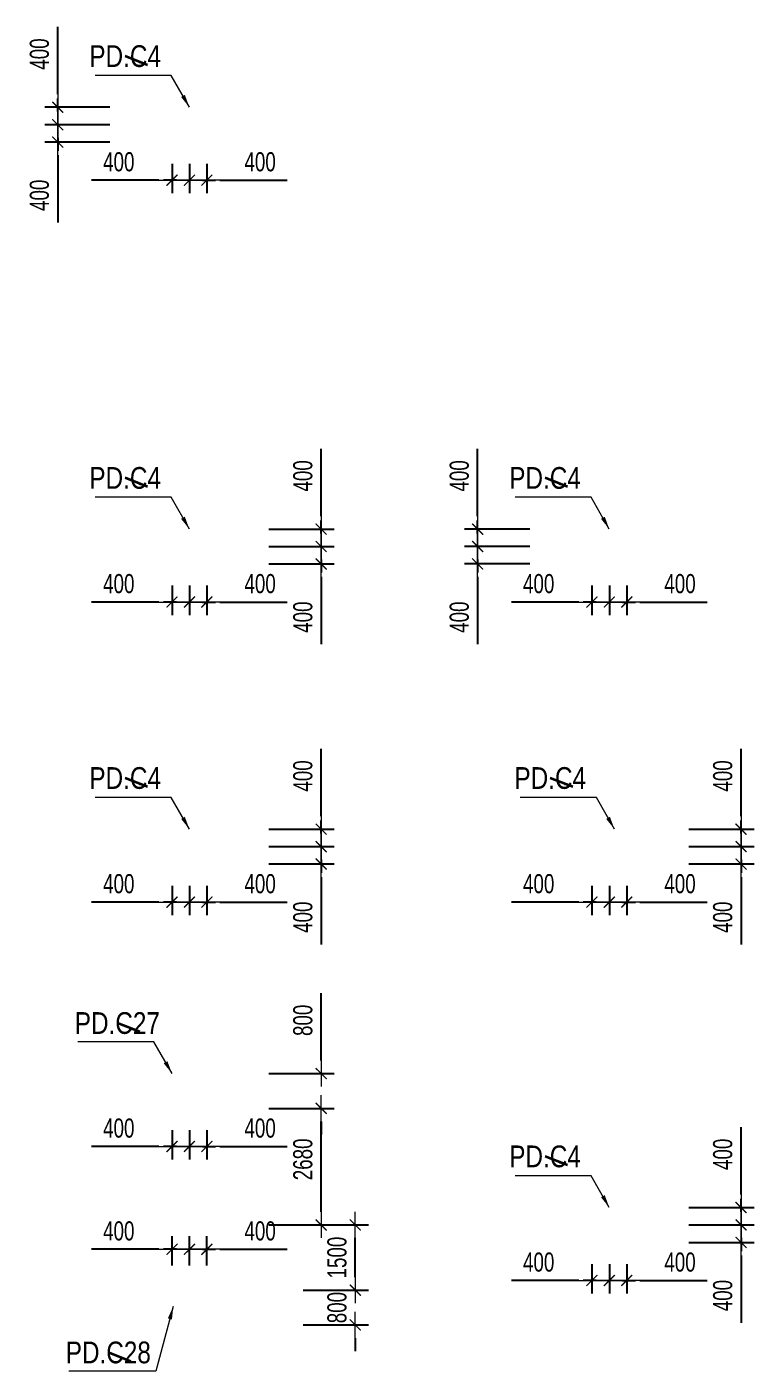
# Model space of a CAD drawing. Header units: millimetres. Extents: x -259680 to 286077, y 2206 to 90611.
# Drawn here: x 178215 to 194927, y 52639 to 83549 of the extents above; entities that cross this region are included whole.
import ezdxf
from ezdxf.enums import TextEntityAlignment as Align

# ---------------------------------------------------------------- set-up
doc = ezdxf.new("R2010")
doc.units = ezdxf.units.MM
doc.layers.get('Defpoints').update_dxf_attribs({"color": 151, "lineweight": 9})
for name, color, linetype, lineweight in [('$0$C1', 20, 'Continuous', 35), ('$1$NDC_S_ANNO', 7, 'Continuous', 20), ('$1$NDC_S_DIM', 1, 'Continuous', 15), ('NDC_S_DIM', 1, 'Continuous', 15)]:
    doc.layers.add(name, color=color, linetype=linetype, lineweight=lineweight)
doc.styles.add('$1$NDC_DIM', font='', dxfattribs={"width": 0.75})
doc.styles.add('$2$ARIAL', font='arial.ttf', dxfattribs={"width": 0.8})
doc.styles.add('NDC_DIM', font='', dxfattribs={"width": 0.75})
doc.styles.get('$1$NDC_DIM').set_extended_font_data('Dotum')
doc.styles.get('NDC_DIM').set_extended_font_data('Dotum')
doc.dimstyles.new('$0$NDC_dim_150', dxfattribs={"dimscale": 150, "dimtxt": 2.2, "dimasz": 1.5, "dimexe": 1.5, "dimexo": 2.5, "dimgap": 1, "dimtad": 1, "dimdec": 0, "dimzin": 0, "dimdsep": 46, "dimtxsty": '$1$NDC_DIM', "dimblk": '$1$DIMMARK', "dimcen": 0.09, "dimdle": 1.2, "dimclrd": 1, "dimclre": 1, "dimclrt": 3, "dimadec": 0, "dimazin": 0, "dimtfac": 1, "dimtdec": 0, "dimtix": 1, "dimtofl": 0, "dimtmove": 0, "dimatfit": 3, "dimfxl": 0, "dimtolj": 1, "dimtzin": 0, "dimarcsym": 0})
doc.dimstyles.new('$1$NDC_dim_iso', dxfattribs={"dimtxt": 2.2, "dimasz": 1, "dimexe": 1.5, "dimexo": 2.5, "dimgap": 1, "dimtad": 1, "dimdec": 0, "dimzin": 0, "dimdsep": 46, "dimtxsty": '$1$NDC_DIM', "dimblk": '$1$DIMMARK', "dimcen": 0.09, "dimdle": 1.2, "dimclrd": 1, "dimclre": 1, "dimclrt": 3, "dimadec": 0, "dimazin": 0, "dimtfac": 1, "dimtdec": 0, "dimtix": 1, "dimtofl": 0, "dimtmove": 0, "dimatfit": 3, "dimfxl": 0, "dimtolj": 1, "dimtzin": 0, "dimarcsym": 0})
doc.dimstyles.new('NDC_dim_200', dxfattribs={"dimscale": 200, "dimtxt": 2.2, "dimasz": 1.5, "dimexe": 1.5, "dimexo": 2.5, "dimgap": 1, "dimtad": 1, "dimdec": 0, "dimzin": 0, "dimdsep": 46, "dimtxsty": 'NDC_DIM', "dimblk": 'DIMMARK', "dimcen": 0.09, "dimdle": 1.2, "dimclrd": 1, "dimclre": 1, "dimclrt": 3, "dimadec": 0, "dimazin": 0, "dimtfac": 1, "dimtdec": 0, "dimtix": 1, "dimtofl": 0, "dimtmove": 0, "dimatfit": 3, "dimfxl": 0, "dimtolj": 1, "dimtzin": 0, "dimarcsym": 0})

# ---------------------------------------------------------------- blocks, each defined once
blk = doc.blocks.new('$1$DIMMARK')
at = {"layer": '$1$NDC_S_DIM', "color": 1}
blk.add_line((-1.5, 0), (1, 0), dxfattribs=at)
at = {"layer": '$1$NDC_S_DIM', "color": 2, "const_width": 0.1}
blk.add_lwpolyline([(-0.42, -0.42), (0.42, 0.42)], dxfattribs=at)
blk = doc.blocks.new('DIMMARK')
at = {"layer": 'NDC_S_DIM', "color": 1}
blk.add_line((-1.5, 0), (1, 0), dxfattribs=at)
at = {"layer": 'NDC_S_DIM', "color": 2, "const_width": 0.1}
blk.add_lwpolyline([(-0.42, -0.42), (0.42, 0.42)], dxfattribs=at)
blk = doc.blocks.new('*D1862')
at = {"layer": 'Defpoints', "color": 0, "ltscale": 100, "transparency": 16777216}
for p in [(181950, 71200), (182350, 71200), (182350, 70324)]:
    blk.add_point(p, dxfattribs=at)
at = {"layer": 'NDC_S_DIM', "color": 1, "lineweight": -2, "ltscale": 100, "transparency": 16777216}
for p, q in [((181950, 70700), (181950, 70024)), ((182350, 70700), (182350, 70024)), ((181650, 70324), (181350, 70324)), ((182650, 70324), (184199, 70324))]:
    blk.add_line(p, q, dxfattribs=at)
at = {"layer": 'NDC_S_DIM', "color": 1, "lineweight": -2, "ltscale": 100, "transparency": 16777216, "xscale": 300, "yscale": 300, "zscale": 300}
blk.add_blockref('DIMMARK', (181950, 70324), dxfattribs=at)
at = {"layer": 'NDC_S_DIM', "color": 1, "lineweight": -2, "ltscale": 100, "transparency": 16777216, "xscale": 300, "yscale": 300, "zscale": 300, "rotation": 180}
blk.add_blockref('DIMMARK', (182350, 70324), dxfattribs=at)
at = {"layer": 'NDC_S_DIM', "color": 3, "ltscale": 100, "transparency": 16777216, "insert": (183574, 70744), "char_height": 440, "attachment_point": 5, "style": 'NDC_DIM'}
blk.add_mtext('\\A1;400', dxfattribs=at)
blk = doc.blocks.new('*D1863')
at = {"layer": 'Defpoints', "color": 0, "ltscale": 100, "transparency": 16777216}
for p in [(181550, 71200), (181950, 71200), (181950, 70324)]:
    blk.add_point(p, dxfattribs=at)
at = {"layer": 'NDC_S_DIM', "color": 1, "lineweight": -2, "ltscale": 100, "transparency": 16777216}
for p, q in [((181550, 70700), (181550, 70024)), ((181950, 70700), (181950, 70024)), ((181250, 70324), (179701, 70324)), ((182250, 70324), (182550, 70324))]:
    blk.add_line(p, q, dxfattribs=at)
at = {"layer": 'NDC_S_DIM', "color": 1, "lineweight": -2, "ltscale": 100, "transparency": 16777216, "xscale": 300, "yscale": 300, "zscale": 300}
blk.add_blockref('DIMMARK', (181550, 70324), dxfattribs=at)
at = {"layer": 'NDC_S_DIM', "color": 1, "lineweight": -2, "ltscale": 100, "transparency": 16777216, "xscale": 300, "yscale": 300, "zscale": 300, "rotation": 180}
blk.add_blockref('DIMMARK', (181950, 70324), dxfattribs=at)
at = {"layer": 'NDC_S_DIM', "color": 3, "ltscale": 100, "transparency": 16777216, "insert": (180326, 70744), "char_height": 440, "attachment_point": 5, "style": 'NDC_DIM'}
blk.add_mtext('\\A1;400', dxfattribs=at)
blk = doc.blocks.new('*D1864')
at = {"layer": 'Defpoints', "color": 0, "ltscale": 100, "transparency": 16777216}
for p in [(182350, 72000), (184977, 72000), (182350, 71600)]:
    blk.add_point(p, dxfattribs=at)
at = {"layer": 'NDC_S_DIM', "color": 1, "lineweight": -2, "ltscale": 100, "transparency": 16777216}
for p, q in [((184977, 72300), (184977, 73849)), ((183777, 72000), (185277, 72000)), ((183777, 71600), (185277, 71600)), ((184977, 71300), (184977, 71000))]:
    blk.add_line(p, q, dxfattribs=at)
at = {"layer": 'NDC_S_DIM', "color": 1, "lineweight": -2, "ltscale": 100, "transparency": 16777216, "xscale": 300, "yscale": 300, "zscale": 300}
for p, rotation in [((184977, 72000), 270), ((184977, 71600), 90)]:
    blk.add_blockref('DIMMARK', p, dxfattribs=dict(at, rotation=rotation))
at = {"layer": 'NDC_S_DIM', "color": 3, "ltscale": 100, "transparency": 16777216, "insert": (184557, 73224), "char_height": 440, "attachment_point": 5, "rotation": 90, "style": 'NDC_DIM'}
blk.add_mtext('\\A1;400', dxfattribs=at)
blk = doc.blocks.new('*D1865')
at = {"layer": 'Defpoints', "color": 0, "ltscale": 100, "transparency": 16777216}
for p in [(182350, 71600), (184977, 71600), (182350, 71200)]:
    blk.add_point(p, dxfattribs=at)
at = {"layer": 'NDC_S_DIM', "color": 1, "lineweight": -2, "ltscale": 100, "transparency": 16777216}
for p, q in [((184977, 71900), (184977, 72200)), ((183777, 71600), (185277, 71600)), ((183777, 71200), (185277, 71200)), ((184977, 70900), (184977, 69351))]:
    blk.add_line(p, q, dxfattribs=at)
at = {"layer": 'NDC_S_DIM', "color": 1, "lineweight": -2, "ltscale": 100, "transparency": 16777216, "xscale": 300, "yscale": 300, "zscale": 300}
for p, rotation in [((184977, 71600), 270), ((184977, 71200), 90)]:
    blk.add_blockref('DIMMARK', p, dxfattribs=dict(at, rotation=rotation))
at = {"layer": 'NDC_S_DIM', "color": 3, "ltscale": 100, "transparency": 16777216, "insert": (184557, 69976), "char_height": 440, "attachment_point": 5, "rotation": 90, "style": 'NDC_DIM'}
blk.add_mtext('\\A1;400', dxfattribs=at)
blk = doc.blocks.new('*D1866')
at = {"layer": 'Defpoints', "color": 0, "ltscale": 100, "transparency": 16777216}
for p in [(191600, 71200), (192000, 71200), (192000, 70324)]:
    blk.add_point(p, dxfattribs=at)
at = {"layer": 'NDC_S_DIM', "color": 1, "lineweight": -2, "ltscale": 100, "transparency": 16777216}
for p, q in [((191600, 70700), (191600, 70024)), ((192000, 70700), (192000, 70024)), ((191300, 70324), (191000, 70324)), ((192300, 70324), (193849, 70324))]:
    blk.add_line(p, q, dxfattribs=at)
at = {"layer": 'NDC_S_DIM', "color": 1, "lineweight": -2, "ltscale": 100, "transparency": 16777216, "xscale": 300, "yscale": 300, "zscale": 300}
blk.add_blockref('DIMMARK', (191600, 70324), dxfattribs=at)
at = {"layer": 'NDC_S_DIM', "color": 1, "lineweight": -2, "ltscale": 100, "transparency": 16777216, "xscale": 300, "yscale": 300, "zscale": 300, "rotation": 180}
blk.add_blockref('DIMMARK', (192000, 70324), dxfattribs=at)
at = {"layer": 'NDC_S_DIM', "color": 3, "ltscale": 100, "transparency": 16777216, "insert": (193224, 70744), "char_height": 440, "attachment_point": 5, "style": 'NDC_DIM'}
blk.add_mtext('\\A1;400', dxfattribs=at)
blk = doc.blocks.new('*D1867')
at = {"layer": 'Defpoints', "color": 0, "ltscale": 100, "transparency": 16777216}
for p in [(191200, 71200), (191600, 71200), (191600, 70324)]:
    blk.add_point(p, dxfattribs=at)
at = {"layer": 'NDC_S_DIM', "color": 1, "lineweight": -2, "ltscale": 100, "transparency": 16777216}
for p, q in [((191200, 70700), (191200, 70024)), ((191600, 70700), (191600, 70024)), ((190900, 70324), (189351, 70324)), ((191900, 70324), (192200, 70324))]:
    blk.add_line(p, q, dxfattribs=at)
at = {"layer": 'NDC_S_DIM', "color": 1, "lineweight": -2, "ltscale": 100, "transparency": 16777216, "xscale": 300, "yscale": 300, "zscale": 300}
blk.add_blockref('DIMMARK', (191200, 70324), dxfattribs=at)
at = {"layer": 'NDC_S_DIM', "color": 1, "lineweight": -2, "ltscale": 100, "transparency": 16777216, "xscale": 300, "yscale": 300, "zscale": 300, "rotation": 180}
blk.add_blockref('DIMMARK', (191600, 70324), dxfattribs=at)
at = {"layer": 'NDC_S_DIM', "color": 3, "ltscale": 100, "transparency": 16777216, "insert": (189976, 70744), "char_height": 440, "attachment_point": 5, "style": 'NDC_DIM'}
blk.add_mtext('\\A1;400', dxfattribs=at)
blk = doc.blocks.new('*D1868')
at = {"layer": 'Defpoints', "color": 0, "ltscale": 100, "transparency": 16777216}
for p in [(188573, 72000), (191200, 72000), (191200, 71600)]:
    blk.add_point(p, dxfattribs=at)
at = {"layer": 'NDC_S_DIM', "color": 1, "lineweight": -2, "ltscale": 100, "transparency": 16777216}
for p, q in [((188573, 72300), (188573, 73849)), ((189773, 72000), (188273, 72000)), ((189773, 71600), (188273, 71600)), ((188573, 71300), (188573, 71000))]:
    blk.add_line(p, q, dxfattribs=at)
at = {"layer": 'NDC_S_DIM', "color": 1, "lineweight": -2, "ltscale": 100, "transparency": 16777216, "xscale": 300, "yscale": 300, "zscale": 300}
for p, rotation in [((188573, 72000), 270), ((188573, 71600), 90)]:
    blk.add_blockref('DIMMARK', p, dxfattribs=dict(at, rotation=rotation))
at = {"layer": 'NDC_S_DIM', "color": 3, "ltscale": 100, "transparency": 16777216, "insert": (188153, 73224), "char_height": 440, "attachment_point": 5, "rotation": 90, "style": 'NDC_DIM'}
blk.add_mtext('\\A1;400', dxfattribs=at)
blk = doc.blocks.new('*D1869')
at = {"layer": 'Defpoints', "color": 0, "ltscale": 100, "transparency": 16777216}
for p in [(188573, 71600), (191200, 71600), (191200, 71200)]:
    blk.add_point(p, dxfattribs=at)
at = {"layer": 'NDC_S_DIM', "color": 1, "lineweight": -2, "ltscale": 100, "transparency": 16777216}
for p, q in [((188573, 71900), (188573, 72200)), ((189773, 71600), (188273, 71600)), ((189773, 71200), (188273, 71200)), ((188573, 70900), (188573, 69351))]:
    blk.add_line(p, q, dxfattribs=at)
at = {"layer": 'NDC_S_DIM', "color": 1, "lineweight": -2, "ltscale": 100, "transparency": 16777216, "xscale": 300, "yscale": 300, "zscale": 300}
for p, rotation in [((188573, 71600), 270), ((188573, 71200), 90)]:
    blk.add_blockref('DIMMARK', p, dxfattribs=dict(at, rotation=rotation))
at = {"layer": 'NDC_S_DIM', "color": 3, "ltscale": 100, "transparency": 16777216, "insert": (188153, 69976), "char_height": 440, "attachment_point": 5, "rotation": 90, "style": 'NDC_DIM'}
blk.add_mtext('\\A1;400', dxfattribs=at)
blk = doc.blocks.new('*D1870')
at = {"layer": 'Defpoints', "color": 0, "ltscale": 100, "transparency": 16777216}
for p in [(181950, 80900), (182350, 80900), (182350, 80024)]:
    blk.add_point(p, dxfattribs=at)
at = {"layer": 'NDC_S_DIM', "color": 1, "lineweight": -2, "ltscale": 100, "transparency": 16777216}
for p, q in [((181950, 80400), (181950, 79724)), ((182350, 80400), (182350, 79724)), ((181650, 80024), (181350, 80024)), ((182650, 80024), (184199, 80024))]:
    blk.add_line(p, q, dxfattribs=at)
at = {"layer": 'NDC_S_DIM', "color": 1, "lineweight": -2, "ltscale": 100, "transparency": 16777216, "xscale": 300, "yscale": 300, "zscale": 300}
blk.add_blockref('DIMMARK', (181950, 80024), dxfattribs=at)
at = {"layer": 'NDC_S_DIM', "color": 1, "lineweight": -2, "ltscale": 100, "transparency": 16777216, "xscale": 300, "yscale": 300, "zscale": 300, "rotation": 180}
blk.add_blockref('DIMMARK', (182350, 80024), dxfattribs=at)
at = {"layer": 'NDC_S_DIM', "color": 3, "ltscale": 100, "transparency": 16777216, "insert": (183574, 80444), "char_height": 440, "attachment_point": 5, "style": 'NDC_DIM'}
blk.add_mtext('\\A1;400', dxfattribs=at)
blk = doc.blocks.new('*D1871')
at = {"layer": 'Defpoints', "color": 0, "ltscale": 100, "transparency": 16777216}
for p in [(181550, 80900), (181950, 80900), (181950, 80024)]:
    blk.add_point(p, dxfattribs=at)
at = {"layer": 'NDC_S_DIM', "color": 1, "lineweight": -2, "ltscale": 100, "transparency": 16777216}
for p, q in [((181550, 80400), (181550, 79724)), ((181950, 80400), (181950, 79724)), ((181250, 80024), (179701, 80024)), ((182250, 80024), (182550, 80024))]:
    blk.add_line(p, q, dxfattribs=at)
at = {"layer": 'NDC_S_DIM', "color": 1, "lineweight": -2, "ltscale": 100, "transparency": 16777216, "xscale": 300, "yscale": 300, "zscale": 300}
blk.add_blockref('DIMMARK', (181550, 80024), dxfattribs=at)
at = {"layer": 'NDC_S_DIM', "color": 1, "lineweight": -2, "ltscale": 100, "transparency": 16777216, "xscale": 300, "yscale": 300, "zscale": 300, "rotation": 180}
blk.add_blockref('DIMMARK', (181950, 80024), dxfattribs=at)
at = {"layer": 'NDC_S_DIM', "color": 3, "ltscale": 100, "transparency": 16777216, "insert": (180326, 80444), "char_height": 440, "attachment_point": 5, "style": 'NDC_DIM'}
blk.add_mtext('\\A1;400', dxfattribs=at)
blk = doc.blocks.new('*D1872')
at = {"layer": 'Defpoints', "color": 0, "ltscale": 100, "transparency": 16777216}
for p in [(178923, 81700), (181550, 81700), (181550, 81300)]:
    blk.add_point(p, dxfattribs=at)
at = {"layer": 'NDC_S_DIM', "color": 1, "lineweight": -2, "ltscale": 100, "transparency": 16777216}
for p, q in [((178923, 82000), (178923, 83549)), ((180123, 81700), (178623, 81700)), ((180123, 81300), (178623, 81300)), ((178923, 81000), (178923, 80700))]:
    blk.add_line(p, q, dxfattribs=at)
at = {"layer": 'NDC_S_DIM', "color": 1, "lineweight": -2, "ltscale": 100, "transparency": 16777216, "xscale": 300, "yscale": 300, "zscale": 300}
for p, rotation in [((178923, 81700), 270), ((178923, 81300), 90)]:
    blk.add_blockref('DIMMARK', p, dxfattribs=dict(at, rotation=rotation))
at = {"layer": 'NDC_S_DIM', "color": 3, "ltscale": 100, "transparency": 16777216, "insert": (178503, 82924), "char_height": 440, "attachment_point": 5, "rotation": 90, "style": 'NDC_DIM'}
blk.add_mtext('\\A1;400', dxfattribs=at)
blk = doc.blocks.new('*D1873')
at = {"layer": 'Defpoints', "color": 0, "ltscale": 100, "transparency": 16777216}
for p in [(178923, 81300), (181550, 81300), (181550, 80900)]:
    blk.add_point(p, dxfattribs=at)
at = {"layer": 'NDC_S_DIM', "color": 1, "lineweight": -2, "ltscale": 100, "transparency": 16777216}
for p, q in [((178923, 81600), (178923, 81900)), ((180123, 81300), (178623, 81300)), ((180123, 80900), (178623, 80900)), ((178923, 80600), (178923, 79051))]:
    blk.add_line(p, q, dxfattribs=at)
at = {"layer": 'NDC_S_DIM', "color": 1, "lineweight": -2, "ltscale": 100, "transparency": 16777216, "xscale": 300, "yscale": 300, "zscale": 300}
for p, rotation in [((178923, 81300), 270), ((178923, 80900), 90)]:
    blk.add_blockref('DIMMARK', p, dxfattribs=dict(at, rotation=rotation))
at = {"layer": 'NDC_S_DIM', "color": 3, "ltscale": 100, "transparency": 16777216, "insert": (178503, 79676), "char_height": 440, "attachment_point": 5, "rotation": 90, "style": 'NDC_DIM'}
blk.add_mtext('\\A1;400', dxfattribs=at)
blk = doc.blocks.new('*D1887')
at = {"layer": 'Defpoints', "color": 0, "ltscale": 100, "transparency": 16777216}
for p in [(181950, 64300), (182350, 64300), (182350, 63424)]:
    blk.add_point(p, dxfattribs=at)
at = {"layer": 'NDC_S_DIM', "color": 1, "lineweight": -2, "ltscale": 100, "transparency": 16777216}
for p, q in [((181950, 63800), (181950, 63124)), ((182350, 63800), (182350, 63124)), ((181650, 63424), (181350, 63424)), ((182650, 63424), (184199, 63424))]:
    blk.add_line(p, q, dxfattribs=at)
at = {"layer": 'NDC_S_DIM', "color": 1, "lineweight": -2, "ltscale": 100, "transparency": 16777216, "xscale": 300, "yscale": 300, "zscale": 300}
blk.add_blockref('DIMMARK', (181950, 63424), dxfattribs=at)
at = {"layer": 'NDC_S_DIM', "color": 1, "lineweight": -2, "ltscale": 100, "transparency": 16777216, "xscale": 300, "yscale": 300, "zscale": 300, "rotation": 180}
blk.add_blockref('DIMMARK', (182350, 63424), dxfattribs=at)
at = {"layer": 'NDC_S_DIM', "color": 3, "ltscale": 100, "transparency": 16777216, "insert": (183574, 63844), "char_height": 440, "attachment_point": 5, "style": 'NDC_DIM'}
blk.add_mtext('\\A1;400', dxfattribs=at)
blk = doc.blocks.new('*D1888')
at = {"layer": 'Defpoints', "color": 0, "ltscale": 100, "transparency": 16777216}
for p in [(181550, 64300), (181950, 64300), (181950, 63424)]:
    blk.add_point(p, dxfattribs=at)
at = {"layer": 'NDC_S_DIM', "color": 1, "lineweight": -2, "ltscale": 100, "transparency": 16777216}
for p, q in [((181550, 63800), (181550, 63124)), ((181950, 63800), (181950, 63124)), ((181250, 63424), (179701, 63424)), ((182250, 63424), (182550, 63424))]:
    blk.add_line(p, q, dxfattribs=at)
at = {"layer": 'NDC_S_DIM', "color": 1, "lineweight": -2, "ltscale": 100, "transparency": 16777216, "xscale": 300, "yscale": 300, "zscale": 300}
blk.add_blockref('DIMMARK', (181550, 63424), dxfattribs=at)
at = {"layer": 'NDC_S_DIM', "color": 1, "lineweight": -2, "ltscale": 100, "transparency": 16777216, "xscale": 300, "yscale": 300, "zscale": 300, "rotation": 180}
blk.add_blockref('DIMMARK', (181950, 63424), dxfattribs=at)
at = {"layer": 'NDC_S_DIM', "color": 3, "ltscale": 100, "transparency": 16777216, "insert": (180326, 63844), "char_height": 440, "attachment_point": 5, "style": 'NDC_DIM'}
blk.add_mtext('\\A1;400', dxfattribs=at)
blk = doc.blocks.new('*D1889')
at = {"layer": 'Defpoints', "color": 0, "ltscale": 100, "transparency": 16777216}
for p in [(182350, 65100), (184977, 65100), (182350, 64700)]:
    blk.add_point(p, dxfattribs=at)
at = {"layer": 'NDC_S_DIM', "color": 1, "lineweight": -2, "ltscale": 100, "transparency": 16777216}
for p, q in [((184977, 65400), (184977, 66949)), ((183777, 65100), (185277, 65100)), ((183777, 64700), (185277, 64700)), ((184977, 64400), (184977, 64100))]:
    blk.add_line(p, q, dxfattribs=at)
at = {"layer": 'NDC_S_DIM', "color": 1, "lineweight": -2, "ltscale": 100, "transparency": 16777216, "xscale": 300, "yscale": 300, "zscale": 300}
for p, rotation in [((184977, 65100), 270), ((184977, 64700), 90)]:
    blk.add_blockref('DIMMARK', p, dxfattribs=dict(at, rotation=rotation))
at = {"layer": 'NDC_S_DIM', "color": 3, "ltscale": 100, "transparency": 16777216, "insert": (184557, 66324), "char_height": 440, "attachment_point": 5, "rotation": 90, "style": 'NDC_DIM'}
blk.add_mtext('\\A1;400', dxfattribs=at)
blk = doc.blocks.new('*D1890')
at = {"layer": 'Defpoints', "color": 0, "ltscale": 100, "transparency": 16777216}
for p in [(182350, 64700), (184977, 64700), (182350, 64300)]:
    blk.add_point(p, dxfattribs=at)
at = {"layer": 'NDC_S_DIM', "color": 1, "lineweight": -2, "ltscale": 100, "transparency": 16777216}
for p, q in [((184977, 65000), (184977, 65300)), ((183777, 64700), (185277, 64700)), ((183777, 64300), (185277, 64300)), ((184977, 64000), (184977, 62451))]:
    blk.add_line(p, q, dxfattribs=at)
at = {"layer": 'NDC_S_DIM', "color": 1, "lineweight": -2, "ltscale": 100, "transparency": 16777216, "xscale": 300, "yscale": 300, "zscale": 300}
for p, rotation in [((184977, 64700), 270), ((184977, 64300), 90)]:
    blk.add_blockref('DIMMARK', p, dxfattribs=dict(at, rotation=rotation))
at = {"layer": 'NDC_S_DIM', "color": 3, "ltscale": 100, "transparency": 16777216, "insert": (184557, 63076), "char_height": 440, "attachment_point": 5, "rotation": 90, "style": 'NDC_DIM'}
blk.add_mtext('\\A1;400', dxfattribs=at)
blk = doc.blocks.new('*D1891')
at = {"layer": 'Defpoints', "color": 0, "ltscale": 100, "transparency": 16777216}
for p in [(191600, 64300), (192000, 64300), (192000, 63424)]:
    blk.add_point(p, dxfattribs=at)
at = {"layer": 'NDC_S_DIM', "color": 1, "lineweight": -2, "ltscale": 100, "transparency": 16777216}
for p, q in [((191600, 63800), (191600, 63124)), ((192000, 63800), (192000, 63124)), ((191300, 63424), (191000, 63424)), ((192300, 63424), (193849, 63424))]:
    blk.add_line(p, q, dxfattribs=at)
at = {"layer": 'NDC_S_DIM', "color": 1, "lineweight": -2, "ltscale": 100, "transparency": 16777216, "xscale": 300, "yscale": 300, "zscale": 300}
blk.add_blockref('DIMMARK', (191600, 63424), dxfattribs=at)
at = {"layer": 'NDC_S_DIM', "color": 1, "lineweight": -2, "ltscale": 100, "transparency": 16777216, "xscale": 300, "yscale": 300, "zscale": 300, "rotation": 180}
blk.add_blockref('DIMMARK', (192000, 63424), dxfattribs=at)
at = {"layer": 'NDC_S_DIM', "color": 3, "ltscale": 100, "transparency": 16777216, "insert": (193224, 63844), "char_height": 440, "attachment_point": 5, "style": 'NDC_DIM'}
blk.add_mtext('\\A1;400', dxfattribs=at)
blk = doc.blocks.new('*D1892')
at = {"layer": 'Defpoints', "color": 0, "ltscale": 100, "transparency": 16777216}
for p in [(191200, 64300), (191600, 64300), (191600, 63424)]:
    blk.add_point(p, dxfattribs=at)
at = {"layer": 'NDC_S_DIM', "color": 1, "lineweight": -2, "ltscale": 100, "transparency": 16777216}
for p, q in [((191200, 63800), (191200, 63124)), ((191600, 63800), (191600, 63124)), ((190900, 63424), (189351, 63424)), ((191900, 63424), (192200, 63424))]:
    blk.add_line(p, q, dxfattribs=at)
at = {"layer": 'NDC_S_DIM', "color": 1, "lineweight": -2, "ltscale": 100, "transparency": 16777216, "xscale": 300, "yscale": 300, "zscale": 300}
blk.add_blockref('DIMMARK', (191200, 63424), dxfattribs=at)
at = {"layer": 'NDC_S_DIM', "color": 1, "lineweight": -2, "ltscale": 100, "transparency": 16777216, "xscale": 300, "yscale": 300, "zscale": 300, "rotation": 180}
blk.add_blockref('DIMMARK', (191600, 63424), dxfattribs=at)
at = {"layer": 'NDC_S_DIM', "color": 3, "ltscale": 100, "transparency": 16777216, "insert": (189976, 63844), "char_height": 440, "attachment_point": 5, "style": 'NDC_DIM'}
blk.add_mtext('\\A1;400', dxfattribs=at)
blk = doc.blocks.new('*D1893')
at = {"layer": 'Defpoints', "color": 0, "ltscale": 100, "transparency": 16777216}
for p in [(192000, 65100), (194627, 65100), (192000, 64700)]:
    blk.add_point(p, dxfattribs=at)
at = {"layer": 'NDC_S_DIM', "color": 1, "lineweight": -2, "ltscale": 100, "transparency": 16777216}
for p, q in [((194627, 65400), (194627, 66949)), ((193427, 65100), (194927, 65100)), ((193427, 64700), (194927, 64700)), ((194627, 64400), (194627, 64100))]:
    blk.add_line(p, q, dxfattribs=at)
at = {"layer": 'NDC_S_DIM', "color": 1, "lineweight": -2, "ltscale": 100, "transparency": 16777216, "xscale": 300, "yscale": 300, "zscale": 300}
for p, rotation in [((194627, 65100), 270), ((194627, 64700), 90)]:
    blk.add_blockref('DIMMARK', p, dxfattribs=dict(at, rotation=rotation))
at = {"layer": 'NDC_S_DIM', "color": 3, "ltscale": 100, "transparency": 16777216, "insert": (194207, 66324), "char_height": 440, "attachment_point": 5, "rotation": 90, "style": 'NDC_DIM'}
blk.add_mtext('\\A1;400', dxfattribs=at)
blk = doc.blocks.new('*D1894')
at = {"layer": 'Defpoints', "color": 0, "ltscale": 100, "transparency": 16777216}
for p in [(192000, 64700), (194627, 64700), (192000, 64300)]:
    blk.add_point(p, dxfattribs=at)
at = {"layer": 'NDC_S_DIM', "color": 1, "lineweight": -2, "ltscale": 100, "transparency": 16777216}
for p, q in [((194627, 65000), (194627, 65300)), ((193427, 64700), (194927, 64700)), ((193427, 64300), (194927, 64300)), ((194627, 64000), (194627, 62451))]:
    blk.add_line(p, q, dxfattribs=at)
at = {"layer": 'NDC_S_DIM', "color": 1, "lineweight": -2, "ltscale": 100, "transparency": 16777216, "xscale": 300, "yscale": 300, "zscale": 300}
for p, rotation in [((194627, 64700), 270), ((194627, 64300), 90)]:
    blk.add_blockref('DIMMARK', p, dxfattribs=dict(at, rotation=rotation))
at = {"layer": 'NDC_S_DIM', "color": 3, "ltscale": 100, "transparency": 16777216, "insert": (194207, 63076), "char_height": 440, "attachment_point": 5, "rotation": 90, "style": 'NDC_DIM'}
blk.add_mtext('\\A1;400', dxfattribs=at)
blk = doc.blocks.new('*D1903')
at = {"layer": 'Defpoints', "color": 0, "ltscale": 100, "transparency": 16777216}
for p in [(191600, 55600), (192000, 55600), (192000, 54724)]:
    blk.add_point(p, dxfattribs=at)
at = {"layer": 'NDC_S_DIM', "color": 1, "lineweight": -2, "ltscale": 100, "transparency": 16777216}
for p, q in [((191600, 55100), (191600, 54424)), ((192000, 55100), (192000, 54424)), ((191300, 54724), (191000, 54724)), ((192300, 54724), (193849, 54724))]:
    blk.add_line(p, q, dxfattribs=at)
at = {"layer": 'NDC_S_DIM', "color": 1, "lineweight": -2, "ltscale": 100, "transparency": 16777216, "xscale": 300, "yscale": 300, "zscale": 300}
blk.add_blockref('DIMMARK', (191600, 54724), dxfattribs=at)
at = {"layer": 'NDC_S_DIM', "color": 1, "lineweight": -2, "ltscale": 100, "transparency": 16777216, "xscale": 300, "yscale": 300, "zscale": 300, "rotation": 180}
blk.add_blockref('DIMMARK', (192000, 54724), dxfattribs=at)
at = {"layer": 'NDC_S_DIM', "color": 3, "ltscale": 100, "transparency": 16777216, "insert": (193224, 55144), "char_height": 440, "attachment_point": 5, "style": 'NDC_DIM'}
blk.add_mtext('\\A1;400', dxfattribs=at)
blk = doc.blocks.new('*D1904')
at = {"layer": 'Defpoints', "color": 0, "ltscale": 100, "transparency": 16777216}
for p in [(191200, 55600), (191600, 55600), (191600, 54724)]:
    blk.add_point(p, dxfattribs=at)
at = {"layer": 'NDC_S_DIM', "color": 1, "lineweight": -2, "ltscale": 100, "transparency": 16777216}
for p, q in [((191200, 55100), (191200, 54424)), ((191600, 55100), (191600, 54424)), ((190900, 54724), (189351, 54724)), ((191900, 54724), (192200, 54724))]:
    blk.add_line(p, q, dxfattribs=at)
at = {"layer": 'NDC_S_DIM', "color": 1, "lineweight": -2, "ltscale": 100, "transparency": 16777216, "xscale": 300, "yscale": 300, "zscale": 300}
blk.add_blockref('DIMMARK', (191200, 54724), dxfattribs=at)
at = {"layer": 'NDC_S_DIM', "color": 1, "lineweight": -2, "ltscale": 100, "transparency": 16777216, "xscale": 300, "yscale": 300, "zscale": 300, "rotation": 180}
blk.add_blockref('DIMMARK', (191600, 54724), dxfattribs=at)
at = {"layer": 'NDC_S_DIM', "color": 3, "ltscale": 100, "transparency": 16777216, "insert": (189976, 55144), "char_height": 440, "attachment_point": 5, "style": 'NDC_DIM'}
blk.add_mtext('\\A1;400', dxfattribs=at)
blk = doc.blocks.new('*D1905')
at = {"layer": 'Defpoints', "color": 0, "ltscale": 100, "transparency": 16777216}
for p in [(192000, 56400), (194627, 56400), (192000, 56000)]:
    blk.add_point(p, dxfattribs=at)
at = {"layer": 'NDC_S_DIM', "color": 1, "lineweight": -2, "ltscale": 100, "transparency": 16777216}
for p, q in [((194627, 56700), (194627, 58249)), ((193427, 56400), (194927, 56400)), ((193427, 56000), (194927, 56000)), ((194627, 55700), (194627, 55400))]:
    blk.add_line(p, q, dxfattribs=at)
at = {"layer": 'NDC_S_DIM', "color": 1, "lineweight": -2, "ltscale": 100, "transparency": 16777216, "xscale": 300, "yscale": 300, "zscale": 300}
for p, rotation in [((194627, 56400), 270), ((194627, 56000), 90)]:
    blk.add_blockref('DIMMARK', p, dxfattribs=dict(at, rotation=rotation))
at = {"layer": 'NDC_S_DIM', "color": 3, "ltscale": 100, "transparency": 16777216, "insert": (194207, 57624), "char_height": 440, "attachment_point": 5, "rotation": 90, "style": 'NDC_DIM'}
blk.add_mtext('\\A1;400', dxfattribs=at)
blk = doc.blocks.new('*D1906')
at = {"layer": 'Defpoints', "color": 0, "ltscale": 100, "transparency": 16777216}
for p in [(192000, 56000), (194627, 56000), (192000, 55600)]:
    blk.add_point(p, dxfattribs=at)
at = {"layer": 'NDC_S_DIM', "color": 1, "lineweight": -2, "ltscale": 100, "transparency": 16777216}
for p, q in [((194627, 56300), (194627, 56600)), ((193427, 56000), (194927, 56000)), ((193427, 55600), (194927, 55600)), ((194627, 55300), (194627, 53751))]:
    blk.add_line(p, q, dxfattribs=at)
at = {"layer": 'NDC_S_DIM', "color": 1, "lineweight": -2, "ltscale": 100, "transparency": 16777216, "xscale": 300, "yscale": 300, "zscale": 300}
for p, rotation in [((194627, 56000), 270), ((194627, 55600), 90)]:
    blk.add_blockref('DIMMARK', p, dxfattribs=dict(at, rotation=rotation))
at = {"layer": 'NDC_S_DIM', "color": 3, "ltscale": 100, "transparency": 16777216, "insert": (194207, 54376), "char_height": 440, "attachment_point": 5, "rotation": 90, "style": 'NDC_DIM'}
blk.add_mtext('\\A1;400', dxfattribs=at)
blk = doc.blocks.new('*D1907')
at = {"layer": 'Defpoints', "color": 0, "ltscale": 100, "transparency": 16777216}
for p in [(181950, 58681), (182350, 58681), (182350, 57805)]:
    blk.add_point(p, dxfattribs=at)
at = {"layer": 'NDC_S_DIM', "color": 1, "lineweight": -2, "ltscale": 100, "transparency": 16777216}
for p, q in [((181950, 58181), (181950, 57505)), ((182350, 58181), (182350, 57505)), ((181650, 57805), (181350, 57805)), ((182650, 57805), (184199, 57805))]:
    blk.add_line(p, q, dxfattribs=at)
at = {"layer": 'NDC_S_DIM', "color": 1, "lineweight": -2, "ltscale": 100, "transparency": 16777216, "xscale": 300, "yscale": 300, "zscale": 300}
blk.add_blockref('DIMMARK', (181950, 57805), dxfattribs=at)
at = {"layer": 'NDC_S_DIM', "color": 1, "lineweight": -2, "ltscale": 100, "transparency": 16777216, "xscale": 300, "yscale": 300, "zscale": 300, "rotation": 180}
blk.add_blockref('DIMMARK', (182350, 57805), dxfattribs=at)
at = {"layer": 'NDC_S_DIM', "color": 3, "ltscale": 100, "transparency": 16777216, "insert": (183574, 58225), "char_height": 440, "attachment_point": 5, "style": 'NDC_DIM'}
blk.add_mtext('\\A1;400', dxfattribs=at)
blk = doc.blocks.new('*D1908')
at = {"layer": 'Defpoints', "color": 0, "ltscale": 100, "transparency": 16777216}
for p in [(181550, 58681), (181950, 58681), (181950, 57805)]:
    blk.add_point(p, dxfattribs=at)
at = {"layer": 'NDC_S_DIM', "color": 1, "lineweight": -2, "ltscale": 100, "transparency": 16777216}
for p, q in [((181550, 58181), (181550, 57505)), ((181950, 58181), (181950, 57505)), ((181250, 57805), (179701, 57805)), ((182250, 57805), (182550, 57805))]:
    blk.add_line(p, q, dxfattribs=at)
at = {"layer": 'NDC_S_DIM', "color": 1, "lineweight": -2, "ltscale": 100, "transparency": 16777216, "xscale": 300, "yscale": 300, "zscale": 300}
blk.add_blockref('DIMMARK', (181550, 57805), dxfattribs=at)
at = {"layer": 'NDC_S_DIM', "color": 1, "lineweight": -2, "ltscale": 100, "transparency": 16777216, "xscale": 300, "yscale": 300, "zscale": 300, "rotation": 180}
blk.add_blockref('DIMMARK', (181950, 57805), dxfattribs=at)
at = {"layer": 'NDC_S_DIM', "color": 3, "ltscale": 100, "transparency": 16777216, "insert": (180326, 58225), "char_height": 440, "attachment_point": 5, "style": 'NDC_DIM'}
blk.add_mtext('\\A1;400', dxfattribs=at)
blk = doc.blocks.new('*D1909')
at = {"layer": 'Defpoints', "color": 0, "ltscale": 100, "transparency": 16777216}
for p in [(182350, 59481), (184977, 59481), (182350, 58681)]:
    blk.add_point(p, dxfattribs=at)
at = {"layer": 'NDC_S_DIM', "color": 1, "lineweight": -2, "ltscale": 100, "transparency": 16777216}
for p, q in [((184977, 59781), (184977, 61329)), ((183777, 59481), (185277, 59481)), ((183777, 58681), (185277, 58681)), ((184977, 58381), (184977, 58081))]:
    blk.add_line(p, q, dxfattribs=at)
at = {"layer": 'NDC_S_DIM', "color": 1, "lineweight": -2, "ltscale": 100, "transparency": 16777216, "xscale": 300, "yscale": 300, "zscale": 300}
for p, rotation in [((184977, 59481), 270), ((184977, 58681), 90)]:
    blk.add_blockref('DIMMARK', p, dxfattribs=dict(at, rotation=rotation))
at = {"layer": 'NDC_S_DIM', "color": 3, "ltscale": 100, "transparency": 16777216, "insert": (184557, 60705), "char_height": 440, "attachment_point": 5, "rotation": 90, "style": 'NDC_DIM'}
blk.add_mtext('\\A1;800', dxfattribs=at)
blk = doc.blocks.new('*D1910')
at = {"layer": 'Defpoints', "color": 0, "ltscale": 100, "transparency": 16777216}
for p in [(182350, 58681), (184977, 58681), (182350, 56001)]:
    blk.add_point(p, dxfattribs=at)
at = {"layer": 'NDC_S_DIM', "color": 1, "lineweight": -2, "ltscale": 100, "transparency": 16777216}
for p, q in [((183777, 58681), (185277, 58681)), ((184977, 56301), (184977, 58381)), ((183777, 56001), (185277, 56001))]:
    blk.add_line(p, q, dxfattribs=at)
at = {"layer": 'NDC_S_DIM', "color": 1, "lineweight": -2, "ltscale": 100, "transparency": 16777216, "xscale": 300, "yscale": 300, "zscale": 300}
for p, rotation in [((184977, 58681), 90), ((184977, 56001), 270)]:
    blk.add_blockref('DIMMARK', p, dxfattribs=dict(at, rotation=rotation))
at = {"layer": 'NDC_S_DIM', "color": 3, "ltscale": 100, "transparency": 16777216, "insert": (184557, 57508), "char_height": 440, "attachment_point": 5, "rotation": 90, "style": 'NDC_DIM'}
blk.add_mtext('\\A1;2680', dxfattribs=at)
blk = doc.blocks.new('*D1943')
at = {"layer": 'Defpoints', "color": 0, "ltscale": 100, "transparency": 16777216}
for p in [(182350, 55440), (181950, 54564), (182350, 54564)]:
    blk.add_point(p, dxfattribs=at)
at = {"layer": 'NDC_S_DIM', "color": 1, "lineweight": -2, "ltscale": 100, "transparency": 16777216}
for p, q in [((181950, 55064), (181950, 55740)), ((182350, 55064), (182350, 55740)), ((181650, 55440), (181350, 55440)), ((182650, 55440), (184199, 55440))]:
    blk.add_line(p, q, dxfattribs=at)
at = {"layer": 'NDC_S_DIM', "color": 1, "lineweight": -2, "ltscale": 100, "transparency": 16777216, "xscale": 300, "yscale": 300, "zscale": 300}
blk.add_blockref('DIMMARK', (181950, 55440), dxfattribs=at)
at = {"layer": 'NDC_S_DIM', "color": 1, "lineweight": -2, "ltscale": 100, "transparency": 16777216, "xscale": 300, "yscale": 300, "zscale": 300, "rotation": 180}
blk.add_blockref('DIMMARK', (182350, 55440), dxfattribs=at)
at = {"layer": 'NDC_S_DIM', "color": 3, "ltscale": 100, "transparency": 16777216, "insert": (183574, 55860), "char_height": 440, "attachment_point": 5, "style": 'NDC_DIM'}
blk.add_mtext('\\A1;400', dxfattribs=at)
blk = doc.blocks.new('*D1944')
at = {"layer": 'Defpoints', "color": 0, "ltscale": 100, "transparency": 16777216}
for p in [(181950, 55440), (181550, 54564), (181950, 54564)]:
    blk.add_point(p, dxfattribs=at)
at = {"layer": 'NDC_S_DIM', "color": 1, "lineweight": -2, "ltscale": 100, "transparency": 16777216}
for p, q in [((181550, 55064), (181550, 55740)), ((181950, 55064), (181950, 55740)), ((181250, 55440), (179701, 55440)), ((182250, 55440), (182550, 55440))]:
    blk.add_line(p, q, dxfattribs=at)
at = {"layer": 'NDC_S_DIM', "color": 1, "lineweight": -2, "ltscale": 100, "transparency": 16777216, "xscale": 300, "yscale": 300, "zscale": 300}
blk.add_blockref('DIMMARK', (181550, 55440), dxfattribs=at)
at = {"layer": 'NDC_S_DIM', "color": 1, "lineweight": -2, "ltscale": 100, "transparency": 16777216, "xscale": 300, "yscale": 300, "zscale": 300, "rotation": 180}
blk.add_blockref('DIMMARK', (181950, 55440), dxfattribs=at)
at = {"layer": 'NDC_S_DIM', "color": 3, "ltscale": 100, "transparency": 16777216, "insert": (180326, 55860), "char_height": 440, "attachment_point": 5, "style": 'NDC_DIM'}
blk.add_mtext('\\A1;400', dxfattribs=at)
blk = doc.blocks.new('*D1945')
at = {"layer": 'Defpoints', "color": 0, "ltscale": 100, "transparency": 16777216}
for p in [(182350, 54500), (185762, 54500), (182350, 53700)]:
    blk.add_point(p, dxfattribs=at)
at = {"layer": 'NDC_S_DIM', "color": 1, "lineweight": -2, "ltscale": 100, "transparency": 16777216}
for p, q in [((185762, 54800), (185762, 55100)), ((184562, 54500), (186062, 54500)), ((184562, 53700), (186062, 53700)), ((185762, 53400), (185762, 53100))]:
    blk.add_line(p, q, dxfattribs=at)
at = {"layer": 'NDC_S_DIM', "color": 1, "lineweight": -2, "ltscale": 100, "transparency": 16777216, "xscale": 300, "yscale": 300, "zscale": 300}
for p, rotation in [((185762, 54500), 270), ((185762, 53700), 90)]:
    blk.add_blockref('DIMMARK', p, dxfattribs=dict(at, rotation=rotation))
at = {"layer": 'NDC_S_DIM', "color": 3, "ltscale": 100, "transparency": 16777216, "insert": (185342, 54100), "char_height": 440, "attachment_point": 5, "rotation": 90, "style": 'NDC_DIM'}
blk.add_mtext('\\A1;800', dxfattribs=at)
blk = doc.blocks.new('*D1946')
at = {"layer": 'Defpoints', "color": 0, "ltscale": 100, "transparency": 16777216}
for p in [(182350, 56000), (185762, 56000), (182350, 54500)]:
    blk.add_point(p, dxfattribs=at)
at = {"layer": 'NDC_S_DIM', "color": 1, "lineweight": -2, "ltscale": 100, "transparency": 16777216}
for p, q in [((184562, 56000), (186062, 56000)), ((185762, 54800), (185762, 55700)), ((184562, 54500), (186062, 54500))]:
    blk.add_line(p, q, dxfattribs=at)
at = {"layer": 'NDC_S_DIM', "color": 1, "lineweight": -2, "ltscale": 100, "transparency": 16777216, "xscale": 300, "yscale": 300, "zscale": 300}
for p, rotation in [((185762, 56000), 90), ((185762, 54500), 270)]:
    blk.add_blockref('DIMMARK', p, dxfattribs=dict(at, rotation=rotation))
at = {"layer": 'NDC_S_DIM', "color": 3, "ltscale": 100, "transparency": 16777216, "insert": (185342, 55250), "char_height": 440, "attachment_point": 5, "rotation": 90, "style": 'NDC_DIM'}
blk.add_mtext('\\A1;1500', dxfattribs=at)
blk = doc.blocks.new('*U212')
at = {"layer": '$1$NDC_S_ANNO', "ltscale": 0.8, "style": '$2$ARIAL', "width": 0.8}
blk.add_attdef('TEN', text='', height=2.5, dxfattribs=at).set_placement((-2.58, 1.03), align=Align.MIDDLE_CENTER)
at = {"layer": '$1$NDC_S_ANNO', "ltscale": 0.8, "style": '$2$ARIAL', "width": 0.8, "flags": 1}
blk.add_attdef('CHU_THICH', text='', height=2.5, dxfattribs=at).set_placement((0, 0), align=Align.MIDDLE_CENTER)
at = {"layer": 'Defpoints'}
blk.add_leader([(0, 0), (-2.58, 1.03)], dimstyle='$1$NDC_dim_iso', override={"dimgap": 0.625, "dimtad": 0}, dxfattribs=at)
blk = doc.blocks.new('$0$co t check')
at = {"layer": '$0$C1', "xscale": 200, "yscale": 200, "zscale": 200}
for p, values in [((178948, 82671), {'TEN': 'PD.C4'}), ((178948, 72971), {'TEN': 'PD.C4'}), ((188598, 72971), {'TEN': 'PD.C4'}), ((178948, 66071), {'TEN': 'PD.C4'}), ((188717, 66071), {'TEN': 'PD.C4'}), ((178769, 60437), {'TEN': 'PD.C27'}), ((188598, 57371), {'TEN': 'PD.C4'}), ((178561, 52863), {'TEN': 'PD.C28'})]:
    blk.add_blockref('*U212', p, dxfattribs=at).add_auto_attribs(values)
at = {"layer": '$0$C1'}
for points in [[(179909, 81700), (179492, 82432), (177743, 82432)], [(179909, 72000), (179492, 72732), (177743, 72732)], [(189559, 72000), (189142, 72732), (187393, 72732)], [(179909, 65100), (179492, 65832), (177743, 65832)], [(189678, 65100), (189261, 65832), (187512, 65832)], [(179509, 59481), (179092, 60212), (177343, 60212)], [(189559, 56400), (189142, 57132), (187393, 57132)], [(179538, 54128), (179136, 52639), (177135, 52639)]]:
    blk.add_leader(points, dimstyle='$0$NDC_dim_150', override={"dimasz": 2, "dimgap": 1, "dimtad": 0}, dxfattribs=at)

msp = doc.modelspace()

# ---------------------------------------------------------------- block references
at = {"layer": '$1$NDC_S_DIM'}
msp.add_blockref('$0$co t check', (2040.6, 0), dxfattribs=at)

# ---------------------------------------------------------------- dimensions: what is measured, and where the dimension line sits
at = {"layer": 'NDC_S_DIM', "ltscale": 100}
for base, p1, p2, picture, middle in [((178923.3, 81700), (181550, 81300), (181550, 81700), '*D1872', (178923.3, 82924.3)), ((178923.3, 81300), (181550, 80900), (181550, 81300), '*D1873', (178923.3, 79675.7)), ((184976.7, 72000), (182350, 71600), (182350, 72000), '*D1864', (184976.7, 73224.3)), ((188573.3, 72000), (191200, 71600), (191200, 72000), '*D1868', (188573.3, 73224.3)), ((184976.7, 71600), (182350, 71200), (182350, 71600), '*D1865', (184976.7, 69975.7)), ((188573.3, 71600), (191200, 71200), (191200, 71600), '*D1869', (188573.3, 69975.7)), ((184976.7, 65100), (182350, 64700), (182350, 65100), '*D1889', (184976.7, 66324.3)), ((194626.7, 65100), (192000, 64700), (192000, 65100), '*D1893', (194626.7, 66324.3)), ((184976.7, 64700), (182350, 64300), (182350, 64700), '*D1890', (184976.7, 63075.7)), ((194626.7, 64700), (192000, 64300), (192000, 64700), '*D1894', (194626.7, 63075.7)), ((184976.7, 59480.7), (182350, 58680.7), (182350, 59480.7), '*D1909', (184976.7, 60705)), ((184976.7, 58680.7), (182350, 56001), (182350, 58680.7), '*D1910', (184976.7, 57508.2)), ((194626.7, 56400), (192000, 56000), (192000, 56400), '*D1905', (194626.7, 57624.3)), ((194626.7, 56000), (192000, 55600), (192000, 56000), '*D1906', (194626.7, 54375.7))]:
    dim = msp.add_linear_dim(base=base, p1=p1, p2=p2, angle=90, dimstyle='NDC_dim_200', dxfattribs=at)
    dim.commit()
    dim.dimension.update_dxf_attribs({"geometry": picture, "text_midpoint": middle, "dimtype": 160})
for base, p1, p2, picture, middle in [((181950, 80024.4), (181550, 80900), (181950, 80900), '*D1871', (180325.7, 80024.4)), ((182350, 80024.4), (181950, 80900), (182350, 80900), '*D1870', (183574.3, 80024.4)), ((181950, 70324.4), (181550, 71200), (181950, 71200), '*D1863', (180325.7, 70324.4)), ((182350, 70324.4), (181950, 71200), (182350, 71200), '*D1862', (183574.3, 70324.4)), ((191600, 70324.4), (191200, 71200), (191600, 71200), '*D1867', (189975.7, 70324.4)), ((192000, 70324.4), (191600, 71200), (192000, 71200), '*D1866', (193224.3, 70324.4)), ((181950, 63424.4), (181550, 64300), (181950, 64300), '*D1888', (180325.7, 63424.4)), ((182350, 63424.4), (181950, 64300), (182350, 64300), '*D1887', (183574.3, 63424.4)), ((191600, 63424.4), (191200, 64300), (191600, 64300), '*D1892', (189975.7, 63424.4)), ((192000, 63424.4), (191600, 64300), (192000, 64300), '*D1891', (193224.3, 63424.4)), ((181950, 57805.1), (181550, 58680.7), (181950, 58680.7), '*D1908', (180325.7, 57805.1)), ((182350, 57805.1), (181950, 58680.7), (182350, 58680.7), '*D1907', (183574.3, 57805.1)), ((181950, 55439.7), (181550, 54564.1), (181950, 54564.1), '*D1944', (180325.7, 55439.7)), ((182350, 55439.7), (181950, 54564.1), (182350, 54564.1), '*D1943', (183574.3, 55439.7)), ((191600, 54724.4), (191200, 55600), (191600, 55600), '*D1904', (189975.7, 54724.4)), ((192000, 54724.4), (191600, 55600), (192000, 55600), '*D1903', (193224.3, 54724.4))]:
    dim = msp.add_linear_dim(base=base, p1=p1, p2=p2, dimstyle='NDC_dim_200', dxfattribs=at)
    dim.commit()
    dim.dimension.update_dxf_attribs({"geometry": picture, "text_midpoint": middle, "dimtype": 160})
for base, p1, p2, picture, middle in [((185762.4, 56000), (182350, 54500), (182350, 56000), '*D1946', (185342.4, 55250)), ((185762.4, 54500), (182350, 53700), (182350, 54500), '*D1945', (185342.4, 54100))]:
    dim = msp.add_linear_dim(base=base, p1=p1, p2=p2, angle=90, dimstyle='NDC_dim_200', dxfattribs=at)
    dim.commit()
    dim.dimension.update_dxf_attribs({"geometry": picture, "text_midpoint": middle})

doc.saveas('drawing.dxf')
